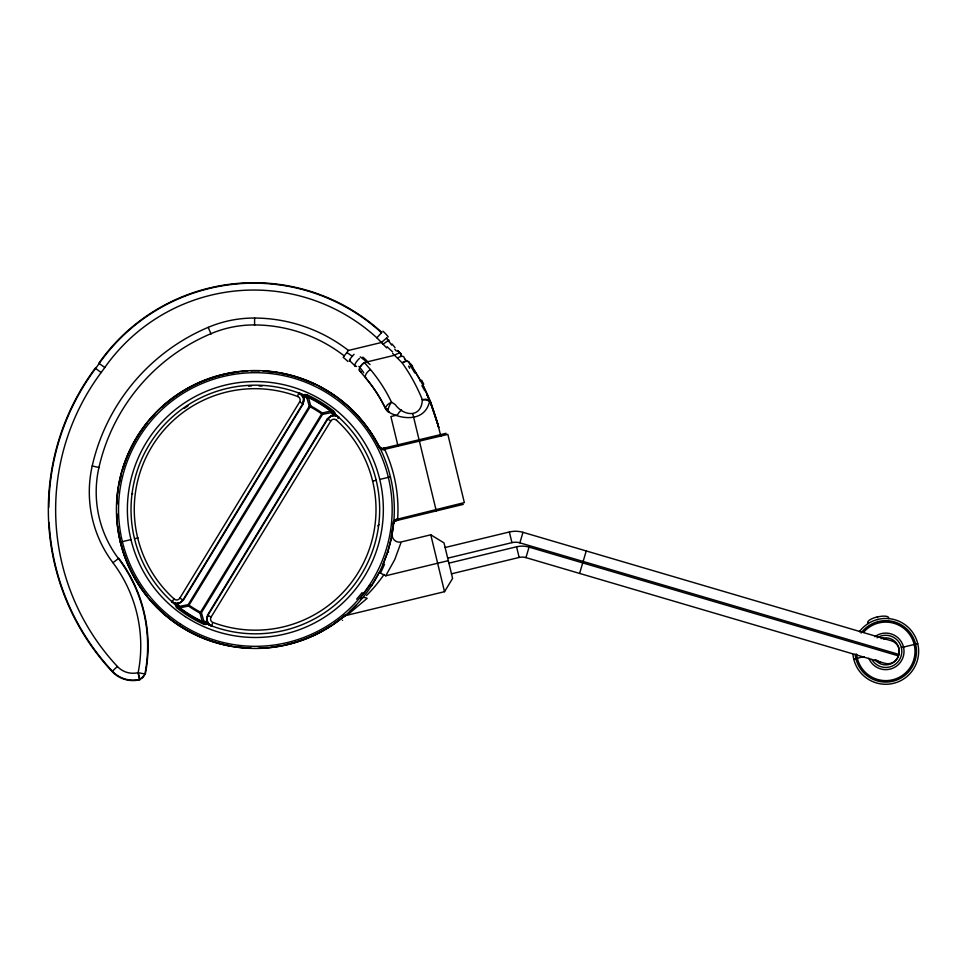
<?xml version="1.0" encoding="UTF-8"?>
<svg xmlns="http://www.w3.org/2000/svg" width="967" height="967" viewBox="0 0 967 967"><rect width="100%" height="100%" fill="white"/><g stroke="black" fill="none" stroke-linecap="round" stroke-linejoin="round"><path stroke-width="1.45" d="M254.575 325.347L254.611 318.046A117.636 117.636 0 0 0 208.219 327.342A198.09 198.09 0 0 0 92.216 465.961A117.636 117.636 0 0 0 112.946 562.721A138.329 138.329 0 0 1 138.148 672.633L139.864 679.741M393.823 521.177L393.581 523.739A10.105 5.802 5.8 0 1 394.21 521.95M422.349 399.903C421.37 418.336 403.686 416.233 395.261 404.665A36.903 31.295 -13.6 0 0 391.732 402.32M391.526 537.217L392.203 533.603A7.313 7.313 0 0 0 401.124 541.979L430.774 534.811L444.01 542.898L452.604 578.435L444.518 591.683L346.549 615.363A7.325 7.325 0 0 0 343.623 616.825L344.723 615.906M391.417 537.712L388.045 550.755L383.101 564.196M393.533 522.905L393.907 521.697M303.626 396.76L304.871 395.866A6.032 5.729 -66.8 0 1 306.926 396.41M400.858 542.971L394.79 559.506L385.748 575.788L379.257 572.5L371.34 586.038M447.709 558.177L511.93 542.644A15.363 15.363 0 0 1 519.883 542.838L522.978 532.321L891.405 640.807A10.975 10.975 0 0 1 898.827 654.417L898.403 655.856A10.975 10.975 0 0 1 884.781 663.277L525.951 557.621A13.163 13.163 0 0 0 519.146 557.451L451.492 573.818M525.951 557.621L529.058 547.104L898.403 655.856M579.608 573.419L586.232 550.948M300 393.533L303.578 398.041L302.768 403.783L182.981 599.987L180.213 602.598L176.332 603.468A16.814 10.782 -58.6 0 1 171.872 601.583L174.169 599.008A120.67 120.67 0 0 1 297.812 396.555C298.114 389.024 303.638 397.667 303.215 395.322A1.898 1.898 0 0 0 302.175 394.343L299.262 393.194M212.474 623.606L211.58 625.867A7.313 7.313 0 0 1 207.953 615.23L327.849 418.856L330.557 416.378L334.123 415.532A16.874 10.818 -58.6 0 1 338.849 417.43L337.991 418.409M306.95 396.361L307.542 395.056A125.795 125.795 0 0 1 333.325 410.794L332.418 411.942A124.332 124.332 0 0 0 306.938 396.385L308.4 397.062L310.685 405.91A117.442 117.442 0 0 1 322.229 412.969L331.113 410.975M207.325 622.591A2.357 1.499 -72.5 0 0 207.192 622.144L206.176 623.135A5.669 5.379 -65.6 0 1 203.795 622.591L202.308 621.95L200.036 613.102A117.442 117.442 0 0 1 188.48 606.043L179.415 607.941M310.685 405.91L188.48 606.043A1.463 0.858 78.1 0 1 188.19 604.665L309.307 406.285A1.475 0.858 -15.2 0 1 310.685 405.91M178.774 607.445L178.303 607.071A5.669 5.379 -51.5 0 1 176.731 605.197L176.707 605.028A1.463 1.027 -50.9 0 1 177.009 604.327A11.785 8.328 -58.6 0 0 178.266 604.073L183.343 600.205L303.142 404.013L304.254 397.727A11.785 8.328 -58.6 0 0 303.916 396.494A1.463 1.027 -66.3 0 1 304.387 395.902L303.976 394.766A2.405 2.405 0 0 0 303.179 395.249L303.215 395.322M332.406 411.966A6.032 5.729 -50.4 0 1 333.845 413.538L334.014 413.985A1.463 1.027 -50.9 0 1 333.712 414.686A11.785 8.328 -58.6 0 0 332.455 414.94L327.378 418.808L207.579 615L206.467 621.285A11.785 8.328 -58.6 0 0 206.805 622.53A1.463 1.027 -66.3 0 1 206.334 623.111L206.733 624.247A2.405 2.405 0 0 0 207.542 623.763A1.898 1.898 0 0 0 208.534 624.67L209.428 625.045M207.953 615.23L206.878 618.928L207.845 622.675A16.983 10.879 -58.6 0 0 211.592 625.842L211.555 625.854M174.278 598.875L174.169 599.008A3.663 3.663 0 0 0 179.862 598.077L299.649 401.885A3.663 3.663 0 0 0 297.812 396.555M336.431 420.137A120.67 120.67 0 0 1 212.897 622.458A3.663 3.663 0 0 1 211.072 617.127L330.859 420.935A3.663 3.663 0 0 1 336.431 420.137L336.552 420.004M394.427 520.73L394.149 521.201A1.463 0.725 35.9 0 1 394.258 521.962L393.581 523.739A10.25 8.316 5.1 0 1 394.318 521.213A6.225 5.04 5.1 0 1 395.588 519.63L464.341 502.61L447.842 434.376L382.968 449.74A5.488 4.448 -26.1 0 1 381.119 448.845A9.984 8.111 -26.8 0 1 379.257 446.561A9.863 5.633 -25.5 0 0 380.744 448.096L381.433 448.41A3.723 2.599 -26.3 0 0 382.557 448.712M343.974 356.231L348.458 350.453L381.433 342.487L386.969 337.713M395.068 521.273A3.989 2.611 0.6 0 1 395.757 520.875L396.482 519.17M356.605 366.324A18.288 5.343 -46.6 0 1 355.542 366.396L349.788 360.824L350.429 360.087M376.864 337.821L381.808 332.418A189.52 189.52 0 0 0 98.827 363.266L104.811 367.472A182.207 182.207 0 0 1 376.864 337.821L386.715 347.915M356.086 605.233L349.861 611.374M333.663 415.012L335.211 413.828A2.405 2.405 0 0 1 335.15 414.758A1.898 1.898 0 0 1 336.407 415.242L338.801 417.345M117.406 666.493A21.31 21.31 0 0 0 138.003 672.669L139.719 679.777A28.623 28.623 0 0 1 112.063 671.485L117.406 666.493A229.747 229.747 0 0 1 101.136 372.537A227.342 227.342 0 0 0 104.811 367.472M177.118 603.952L175.51 605.185A2.405 2.405 0 0 1 175.571 604.254A1.898 1.898 0 0 1 174.314 603.771L173.347 602.949M346.198 614.649L344.059 616.475M394.983 521.225L394.258 521.962A1.463 0.967 35.9 0 0 394.331 521.213L393.835 521.177M383.101 344.167L388.927 340.106L388.529 340.71A18.288 5.427 -45.1 0 1 388.299 341.472M112.946 562.721L118.784 558.322A145.642 145.642 0 0 1 145.316 674.047L145.135 674.011M349.087 613.574L367.134 598.355A7.313 2.998 39.5 0 0 362.516 597.957M348.458 614.021L347.588 614.637M389.121 411.495L388.492 412.051A7.313 2.828 -61.3 0 1 391.514 402.212A203.578 172.634 -13.6 0 0 370.421 369.503M395.66 520.802L463.266 504.375M380.527 449.147L381.107 448.869A1.463 0.943 -61.1 0 0 380.732 448.108L379.306 446.694L380.514 449.147M396.361 520.56L396.422 519.799M877.25 619.569L878.012 619.376M364.39 362.552L370.397 369.515A7.313 3.566 -40.1 0 0 365.719 377.988L360.353 371.57A7.313 3.53 -41.5 0 1 364.39 362.552L394.826 355.191A7.313 3.433 -45.1 0 1 401.45 355.215M380.514 448.567L380.913 448.918A1.463 0.725 -61.1 0 0 380.732 448.108A5.693 3.252 -25.6 0 0 382.195 448.579L446.077 433.301M120.319 542.161L130.956 539.586M134.534 538.728L138.076 537.87M372.646 481.143L376.187 480.285M379.753 479.427L390.402 476.852M445.122 547.515L509.355 531.983A26.327 26.327 0 0 1 522.978 532.321M385.748 575.788L448.301 560.667M448.906 563.157L516.559 546.79A24.139 24.139 0 0 1 529.058 547.104M138.003 672.669L145.304 674.047M853.776 659.095L855.892 658.587M857.306 658.237L863.954 656.629M901.389 647.588L914.178 644.493M915.604 644.143L917.707 643.635M383.984 449.752L383.452 448.495L382.581 448.567M335.15 414.758L334.086 414.928L338.498 417.091M175.571 604.254L176.695 604.061L172.416 602.115M92.216 465.961L99.335 467.581M519.883 542.838L898.827 654.417M203.795 624.198L204.085 624.283A4.569 4.569 0 0 0 206.672 624.295M211.398 625.794L210.504 625.456M299.347 393.231L300.096 393.569M303.916 396.494L306.902 397.848A1.463 0.87 -16.7 0 1 308.219 397.449A123.897 123.897 0 0 1 330.883 411.289A1.463 0.882 79.5 0 1 331.137 412.643L333.712 414.686M206.805 622.53L203.819 621.165A1.463 0.882 -16.7 0 1 202.502 621.563A123.897 123.897 0 0 1 179.838 607.723A1.463 0.882 79.5 0 1 179.584 606.369L177.009 604.327M210.685 625.48L207.192 622.688L207.542 623.763M299.649 401.885L303.142 404.013M327.378 418.808L330.859 420.935M179.862 598.077L183.343 600.205M207.579 615L211.072 617.127M101.136 372.537L95.274 368.173A237.06 237.06 0 0 0 112.063 671.485M332.346 411.882L331.222 411.011A1.463 1.027 -52.4 0 1 331.137 412.643L322.531 414.36L321.648 413.816A116.403 116.403 0 0 0 310.189 406.829L309.307 406.285L306.902 397.848A1.463 1.027 -64.7 0 1 308.4 397.062M392.602 353.366L402.187 362.843A246.682 209.186 -13.6 0 1 422.349 399.722M400.592 354.986L401.426 355.723M177.166 608.038L176.49 607.324M401.474 409.996L401.523 410.032A7.313 3.384 -46.8 0 0 397.473 414.952L390.886 416.547L397.981 445.884M400.809 353.692L397.57 350.477L401.075 353.982L398.053 350.924M383.367 448.47L383.645 449.172M392.034 343.986L395.044 347.6M386.546 338.075L387.175 338.873M411.193 367.206L410.286 366.046M404.859 359.023L406.672 361.38M387.296 339.042L387.912 339.864M391.635 345.086L388.287 340.36M410.032 364.341L408.896 362.25A7.325 3.614 -37.7 0 0 402.199 362.855A7.325 3.493 -42.6 0 1 408.618 361.815A3.663 3.191 -35.4 0 1 408.932 362.19L410.226 364.027M411.398 365.756L420.464 380.587A3.675 0.786 -28.8 0 1 420.174 381.228M406.297 361.259L404.399 358.443A7.313 3.505 -42.7 0 0 397.618 358.08M412.172 368.632L412.704 369.491M413.223 370.349L413.743 371.207M414.263 372.077L414.77 372.948M421.89 385.712L422.458 386.703M423.014 387.694L423.57 388.686M424.114 389.677L424.646 390.68M422.639 384.636L431.222 403.674L438.099 425.19M426.713 394.693L427.209 395.696M385.918 409.331L385.821 409.138A166.711 154.285 -13.6 0 0 365.731 377.988A198.767 166.179 -13.6 0 1 385.797 409.15M427.692 396.712L428.176 397.727M428.925 399.335L430.363 402.586M208.219 327.342L211.06 334.074M431.052 404.206L434.219 412.438M408.944 362.178A251.638 215.689 -13.6 0 1 430.472 401.813L438.414 426.411M434.787 414.106L437.833 424.187M437.942 424.586L430.279 402.393A3.663 1.015 -21.7 0 0 430.484 401.801M437.882 424.344L438.692 427.559L438.208 425.601L438.51 426.798M438.607 427.209L440.795 436.262M516.559 546.79L519.146 557.451M509.355 531.983L511.93 542.644M412.824 413.924L436.274 510.902M430.774 534.811L444.518 591.683M384.443 448.229L384.781 449.619A142.608 142.608 0 0 1 397.667 518.735L398.005 520.125M383.826 448.374L384.032 449.232M881.142 638.643A13.526 13.526 0 0 1 897.896 645.4A13.526 13.526 0 0 1 893 662.782A13.526 13.526 0 0 1 875.183 659.832M874.845 636.697A18.288 18.288 0 0 1 901.292 641.75A18.288 18.288 0 0 1 894.004 667.677A18.288 18.288 0 0 1 868.789 658.201M863.604 632.237A29.252 29.252 0 0 1 909.85 634.787A29.252 29.252 0 0 1 895.684 678.882A29.252 29.252 0 0 1 856.617 654.03M877.262 617.019A10.746 3.433 -13.6 0 1 888.625 618.65M868.318 623.546A10.758 3.384 -13.6 0 1 877.649 616.825M877.117 637.785A16.088 16.088 0 0 1 899.431 642.91A16.088 16.088 0 0 1 894.04 665.151A16.088 16.088 0 0 1 871.859 659.494M859.337 631.729A32.914 32.914 0 0 1 911.917 631.415A32.914 32.914 0 0 1 897.678 682.037A32.914 32.914 0 0 1 852.967 654.357M861.101 633.034A30.714 30.714 0 0 1 910.177 632.744A30.714 30.714 0 0 1 896.893 679.994A30.714 30.714 0 0 1 855.154 654.163M883.246 638.909A10.975 10.975 0 0 1 886.485 639.356M879.873 661.839A10.975 10.975 0 0 1 876.235 659.977M143.817 675.462A7.313 6.539 -46.3 0 1 139.538 679.003M421.624 380.152A165.248 134.618 43.5 0 1 423.788 384.25M254.611 318.046A154.212 154.212 0 0 1 348.458 350.453M347.093 352.725A40.952 21.443 32.3 0 1 352.085 356.134M392.614 351.855A39.502 14.07 49.5 0 1 387.187 346.706M360.268 356.871A46.247 3.203 36.3 0 1 370.083 364.559M349.788 360.824A7.313 1.064 -46.8 0 1 354.067 354.285M362.855 357.149A32.382 15.267 28.5 0 1 368.258 362.335M355.542 366.396A7.313 2.2 -46.5 0 1 359.458 358.382M364.366 362.54A7.313 3.53 -41.5 0 0 360.328 371.558A18.288 5.488 -43.8 0 0 361.392 371.666M381.518 332.733A189.097 189.097 0 0 0 99.166 363.507A220.44 220.44 0 0 1 95.612 368.427A236.637 236.637 0 0 0 48.773 507.385M49.124 522.845A236.637 236.637 0 0 0 112.365 671.195A28.212 28.212 0 0 0 139.623 679.378L139.768 679.342A7.313 6.745 -46.2 0 0 144.905 673.975A145.219 145.219 0 0 0 118.457 558.575A110.746 110.746 0 0 1 98.936 467.496A191.188 191.188 0 0 1 210.903 333.688A110.746 110.746 0 0 1 254.587 324.936A147.31 147.31 0 0 1 344.228 355.904M343.164 357.294A26.858 10.141 39.1 0 1 347.915 361.489M358.842 366.433A23.087 8.28 36.5 0 1 363.737 372.827M382.92 331.185A39.78 35.972 39.9 0 1 388.25 336.867M396.385 351.045A28.079 11.64 56.7 0 1 394.754 349.208M412.087 366.771A3.663 0.894 -33.7 0 1 411.64 367.786M408.63 366.094A17.092 3.324 65.3 0 1 409.633 368.234M391.514 402.212A7.313 3.82 -25.6 0 0 385.821 409.138A7.313 6.926 -25.6 0 0 388.504 412.027C403.034 420.282 425.142 421.382 429.566 401.402A3.663 2.756 -52.7 0 0 429.408 400.265A7.361 3.892 -14.9 0 0 422.374 399.709M422.398 399.806A7.361 3.663 -0.8 0 1 429.529 401.414A2.103 0.955 76.7 0 1 430.218 402.453M429.384 400.35A5.125 2.792 -86.2 0 1 430.363 401.958M411.18 364.233A21.008 3.022 54.2 0 1 412.667 366.433M386.353 409.162A17.297 1.088 -2.5 0 1 387.852 408.848M132.636 493.629A1.463 1.463 0 0 1 131.766 494.246M377.855 525.988A1.463 1.463 0 0 1 378.955 524.767M184.262 408.412A123.595 123.595 0 0 1 187.985 405.898M248.507 386.099A123.595 123.595 0 0 1 251.505 385.978M258.987 385.966A123.595 123.595 0 0 1 261.984 386.087M182.981 599.987A7.313 7.313 0 0 1 171.848 601.619M336.419 415.242A124.332 124.332 0 0 1 208.534 624.682M174.302 603.783A124.332 124.332 0 0 1 302.188 394.331M299.141 393.146A7.313 7.313 0 0 1 302.768 403.783M327.74 419.037A7.313 7.313 0 0 1 338.861 417.406M202.308 621.95A1.463 1.027 -64.7 0 0 203.819 621.165L201.402 612.727L200.52 612.184A116.403 116.403 0 0 1 189.073 605.197L188.19 604.665L179.584 606.369A1.463 1.027 -52.4 0 0 179.572 608.062M172.404 602.03A29.904 16.512 -58.7 0 1 172.041 601.728M176.719 603.892A2.357 1.499 -44.7 0 1 177.166 603.819M176.26 606.986A4.231 4.231 0 0 1 175.498 605.185M303.771 396.591A2.357 1.209 -81.6 0 1 303.711 396.192M334.062 414.734A2.357 1.209 -35.6 0 1 333.688 414.855M303.964 394.717A4.63 4.63 0 0 1 307.494 395.14M333.518 411.048A4.738 4.738 0 0 1 335.259 413.828M394.282 521.975A6.056 3.457 4.5 0 1 395.624 520.79M393.4 523.715A138.777 138.777 0 0 1 391.55 536.177M345.171 615.302A138.777 138.777 0 0 1 258.213 648.253M251.142 648.216A138.777 138.777 0 0 1 116.705 515.23M116.705 503.904A138.777 138.777 0 0 1 246.778 371.002M251.009 370.796A138.777 138.777 0 0 1 259.507 370.796M263.749 370.99A138.777 138.777 0 0 1 379.076 446.645M393.4 521.14A138.535 138.535 0 0 1 393.134 523.969M392.626 528.212A138.535 138.535 0 0 1 391.212 536.625M344.905 615.217A138.535 138.535 0 0 1 334.787 623.002M331.27 625.395A138.535 138.535 0 0 1 284.419 644.965M280.249 645.787A138.535 138.535 0 0 1 271.824 647.056M267.593 647.503A138.535 138.535 0 0 1 260.522 647.95M250.598 647.963A138.535 138.535 0 0 1 235.066 646.548M230.859 645.859A138.535 138.535 0 0 1 150.961 600.567M147.322 596.216A138.535 138.535 0 0 1 117.877 526.568M117.418 522.337A138.535 138.535 0 0 1 116.898 513.84M116.934 503.916A138.535 138.535 0 0 1 117.406 496.833M117.865 492.602A138.535 138.535 0 0 1 118.445 488.395M119.159 484.201A138.535 138.535 0 0 1 121.322 474.507M122.869 469.043A138.535 138.535 0 0 1 147.226 422.917M149.933 419.642A138.535 138.535 0 0 1 154.672 414.36M161.743 407.397A138.535 138.535 0 0 1 237.713 372.102M241.943 371.618A138.535 138.535 0 0 1 247.6 371.195M263.193 371.195A138.535 138.535 0 0 1 277.287 372.718M281.482 373.455A138.535 138.535 0 0 1 315.073 384.503M320.15 387.054A138.535 138.535 0 0 1 335.827 396.736M339.248 399.262A138.535 138.535 0 0 1 346.923 405.548M351.106 409.392A138.535 138.535 0 0 1 378.883 446.79M379.765 447.443A4.134 2.043 63.3 0 1 379.487 446.996M384.54 564.172A49.196 18.542 -63.1 0 1 380.406 573.093M362.178 592.529A70.591 20.573 -58.2 0 1 356.618 599.165M370.409 584.406A70.664 28.309 -62.4 0 1 362.093 595.805M384.044 574.495A73.988 33.265 -55.8 0 1 366.517 595.515M361.453 597.57A34.341 0.749 -42.8 0 1 360.22 598.706M388.383 552.254A35.163 0.701 -76.2 0 1 388.529 551.673M203.771 622.651L203.179 623.957A125.795 125.795 0 0 1 177.396 608.219L178.279 607.095A124.332 124.332 0 0 0 203.783 622.627M200.52 612.184L200.036 613.102A1.463 0.858 -15.2 0 0 201.402 612.727L322.531 414.36A1.463 0.858 78.1 0 0 322.229 412.969L200.52 612.184M179.379 625.842A138.958 138.958 0 0 0 394.101 517.14A138.958 138.958 0 0 0 192.602 385.531A138.958 138.958 0 0 0 179.379 625.842M180.539 624.053A136.806 136.806 0 0 0 391.961 517.031A136.806 136.806 0 0 0 193.569 387.441A136.806 136.806 0 0 0 180.539 624.053M185.374 616.656A127.982 127.982 0 0 0 383.15 516.547A127.982 127.982 0 0 0 197.558 395.322A127.982 127.982 0 0 0 185.374 616.656M342.463 620.355A41.75 6.793 -52.1 0 0 342.584 620.343"/></g></svg>
